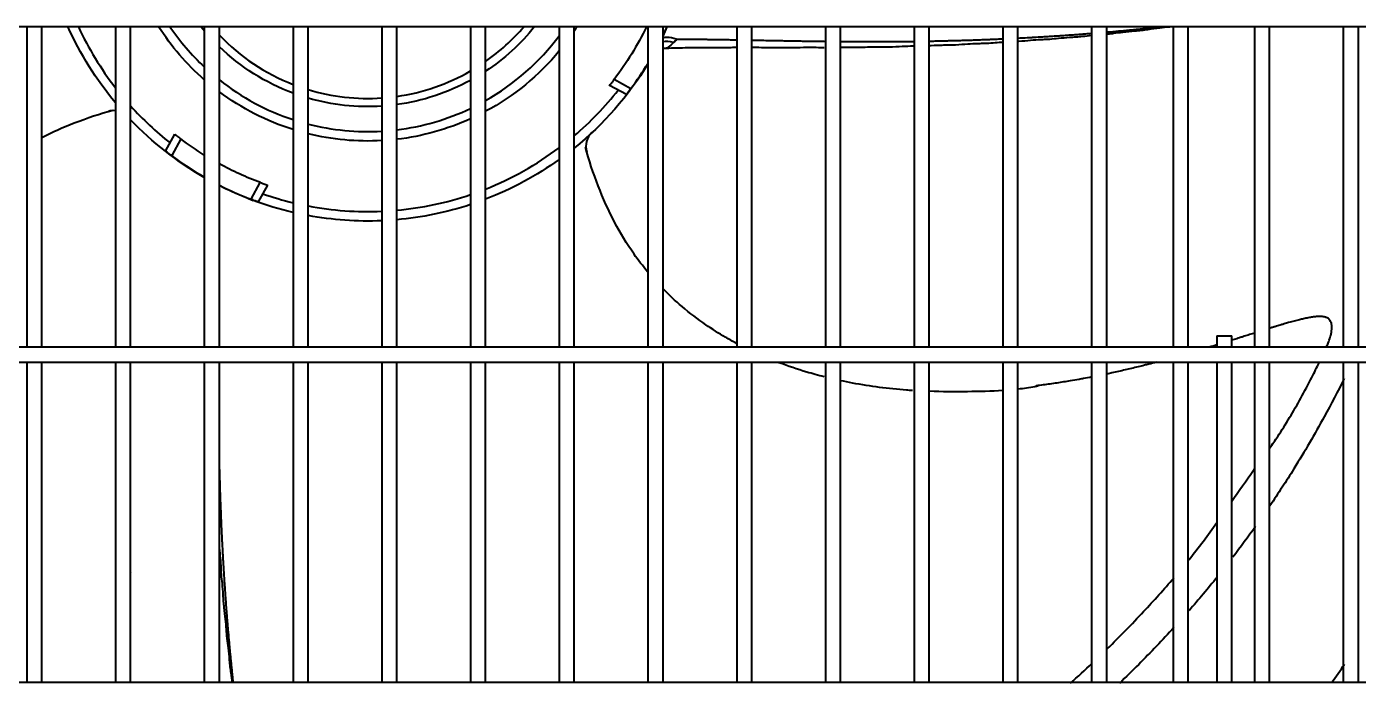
# Model space of a CAD drawing. Extents: x 58467 to 79089, y -33726 to -17391.
# Drawn here: x 72358.9 to 72394.16, y -19472.93 to -19455.56 of the extents above; entities that cross this region are included whole.
import ezdxf

# ---------------------------------------------------------------- set-up
doc = ezdxf.new("R2010")
doc.units = 0
doc.header["$LTSCALE"] = 100
doc.layers.add('+ENTE-ST-DOSEME USTU KONDDRENAJ', color=110, linetype='DOSEMEUSTUKONDENSDRENAJ_LINE', lineweight=40)
doc.linetypes.add('DOSEMEUSTUKONDENSDRENAJ_LINE', pattern='A,300,-40,["CD",Standard,S=15,R=0,X=-35,Y=-7.5],0', length=340)

# ---------------------------------------------------------------- blocks, each defined once
blk = doc.blocks.new('2 KAT SOL')
at = {"color": 3}
for p, q in [((54065.897, -32156.638, -3.539), (54184.259, -32156.638, -3.539)), ((54146.707, -32156.638, -3.539), (54146.707, -32165.117, -3.539)), ((54147.107, -32165.117, -3.539), (54147.107, -32156.638, -3.539)), ((54149.058, -32156.638, -3.539), (54149.058, -32165.117, -3.539)), ((54149.458, -32165.117, -3.539), (54149.458, -32156.638, -3.539)), ((54151.408, -32156.638, -3.539), (54151.408, -32165.117, -3.539)), ((54151.808, -32165.117, -3.539), (54151.808, -32156.638, -3.539)), ((54153.757, -32156.638, -3.539), (54153.757, -32165.117, -3.539)), ((54154.157, -32165.117, -3.539), (54154.157, -32156.638, -3.539)), ((54156.107, -32156.638, -3.539), (54156.107, -32165.117, -3.539)), ((54156.507, -32165.117, -3.539), (54156.507, -32156.638, -3.539)), ((54158.457, -32156.638, -3.539), (54158.457, -32165.117, -3.539)), ((54158.856, -32165.117, -3.539), (54158.856, -32156.638, -3.539)), ((54160.806, -32156.638, -3.539), (54160.806, -32165.117, -3.539)), ((54161.206, -32165.117, -3.539), (54161.206, -32156.638, -3.539)), ((54163.156, -32156.638, -3.539), (54163.156, -32165.117, -3.539)), ((54163.556, -32165.117, -3.539), (54163.556, -32156.638, -3.539)), ((54165.505, -32156.638, -3.539), (54165.505, -32165.117, -3.539)), ((54165.905, -32165.117, -3.539), (54165.905, -32156.638, -3.539)), ((54167.855, -32156.638, -3.539), (54167.855, -32165.117, -3.539)), ((54168.255, -32165.117, -3.539), (54168.255, -32156.638, -3.539)), ((54170.205, -32156.638, -3.539), (54170.205, -32165.117, -3.539)), ((54170.605, -32165.117, -3.539), (54170.605, -32156.638, -3.539)), ((54172.554, -32156.638, -3.539), (54172.554, -32165.117, -3.539)), ((54172.954, -32165.117, -3.539), (54172.954, -32156.638, -3.539)), ((54174.904, -32156.638, -3.539), (54174.904, -32165.117, -3.539)), ((54175.304, -32165.117, -3.539), (54175.304, -32156.638, -3.539)), ((54177.061, -32156.638, -3.539), (54177.061, -32165.117, -3.539)), ((54177.46, -32165.117, -3.539), (54177.46, -32156.638, -3.539)), ((54179.217, -32156.638, -3.539), (54179.217, -32165.117, -3.539)), ((54179.617, -32165.117, -3.539), (54179.617, -32156.638, -3.539)), ((54179.617, -32165.117, -3.539), (54179.617, -32156.638, -3.539)), ((54181.567, -32156.638, -3.539), (54181.567, -32165.117, -3.539)), ((54181.967, -32165.117, -3.539), (54181.967, -32156.638, -3.539)), ((54162.263, -32158.032, -3.539), (54162.706, -32158.275, -3.539)), ((54162.584, -32158.436, -3.539), (54162.139, -32158.192, -3.539)), ((54150.384, -32159.93, -3.539), (54150.628, -32159.485, -3.539)), ((54161.672, -32159.442, -3.539), (54161.652, -32159.46, -3.539)), ((54150.788, -32159.609, -3.539), (54150.545, -32160.052, -3.539)), ((54152.648, -32161.206, -3.539), (54152.891, -32160.763, -3.539)), ((54153.082, -32160.831, -3.539), (54152.838, -32161.276, -3.539)), ((54178.218, -32164.817, -3.539), (54178.218, -32165.117, -3.539)), ((54178.618, -32165.117, -3.539), (54178.618, -32164.817, -3.539)), ((54184.259, -32165.117, -3.539), (54065.897, -32165.117, -3.539)), ((54065.897, -32165.517, -3.539), (54184.259, -32165.517, -3.539)), ((54146.707, -32165.517, -3.539), (54146.707, -32173.995, -3.539)), ((54147.107, -32173.995, -3.539), (54147.107, -32165.517, -3.539)), ((54149.058, -32165.517, -3.539), (54149.058, -32173.995, -3.539)), ((54149.458, -32173.995, -3.539), (54149.458, -32165.517, -3.539)), ((54151.408, -32165.517, -3.539), (54151.408, -32173.995, -3.539)), ((54151.808, -32173.995, -3.539), (54151.808, -32165.517, -3.539)), ((54153.757, -32165.517, -3.539), (54153.757, -32173.995, -3.539)), ((54154.157, -32173.995, -3.539), (54154.157, -32165.517, -3.539)), ((54156.107, -32165.517, -3.539), (54156.107, -32173.995, -3.539)), ((54156.507, -32173.995, -3.539), (54156.507, -32165.517, -3.539)), ((54158.457, -32165.517, -3.539), (54158.457, -32173.995, -3.539)), ((54158.856, -32173.995, -3.539), (54158.856, -32165.517, -3.539)), ((54160.806, -32165.517, -3.539), (54160.806, -32173.995, -3.539)), ((54161.206, -32173.995, -3.539), (54161.206, -32165.517, -3.539)), ((54163.156, -32165.517, -3.539), (54163.156, -32173.995, -3.539)), ((54163.556, -32173.995, -3.539), (54163.556, -32165.517, -3.539)), ((54165.505, -32165.517, -3.539), (54165.505, -32173.995, -3.539)), ((54165.905, -32173.995, -3.539), (54165.905, -32165.517, -3.539)), ((54167.855, -32165.517, -3.539), (54167.855, -32173.995, -3.539)), ((54168.255, -32173.995, -3.539), (54168.255, -32165.517, -3.539)), ((54170.205, -32165.517, -3.539), (54170.205, -32173.995, -3.539)), ((54170.605, -32173.995, -3.539), (54170.605, -32165.517, -3.539)), ((54172.554, -32165.517, -3.539), (54172.554, -32173.995, -3.539)), ((54172.954, -32173.995, -3.539), (54172.954, -32165.517, -3.539)), ((54174.904, -32165.517, -3.539), (54174.904, -32173.995, -3.539)), ((54175.304, -32173.995, -3.539), (54175.304, -32165.517, -3.539)), ((54177.061, -32165.517, -3.539), (54177.061, -32173.995, -3.539)), ((54177.46, -32173.995, -3.539), (54177.46, -32165.517, -3.539)), ((54178.218, -32165.517, -3.539), (54178.218, -32173.996, -3.539)), ((54178.618, -32173.996, -3.539), (54178.618, -32165.517, -3.539)), ((54179.217, -32165.517, -3.539), (54179.217, -32173.995, -3.539)), ((54179.617, -32173.995, -3.539), (54179.617, -32165.517, -3.539)), ((54181.567, -32165.517, -3.539), (54181.567, -32173.996, -3.539)), ((54181.967, -32173.996, -3.539), (54181.967, -32165.517, -3.539)), ((54149.458, -32171.085, -3.539), (54149.47, -32171.063, -3.539)), ((54184.259, -32173.996, -3.539), (54065.897, -32173.996, -3.539))]:
    blk.add_line(p, q, dxfattribs=at)
at = {"color": 3, "extrusion": (0, 0, -1)}
for centre, radius, start, end in [((-54155.738, -32153.078, 3.539), 8.702, 320.1375, 335.8505), ((-54155.737, -32153.083, 3.539), 6.582, 311.1187, 327.3019), ((-54155.737, -32153.083, 3.539), 5.671, 319.7531, 321.1706), ((-54155.737, -32153.083, 3.539), 5.671, 218.8237, 236.6212), ((-54155.737, -32153.083, 3.539), 6.582, 212.6925, 213.8006), ((-54155.737, -32153.083, 3.539), 8.191, 205.7297, 217.1733), ((-54155.737, -32153.083, 3.539), 5.671, 290.4244, 313.8468), ((-54155.737, -32153.083, 3.539), 6.582, 219.6281, 241.7062), ((-54155.737, -32153.083, 3.539), 8.699, 211.4717, 231.0407), ((-54155.737, -32153.083, 3.539), 5.671, 241.3406, 262.1925), ((-54155.737, -32153.083, 3.539), 6.582, 287.4994, 306.6469), ((-54155.737, -32153.083, 3.539), 5.671, 266.2537, 286.1662), ((-54155.737, -32153.083, 3.539), 8.699, 299.8462, 316.2041), ((-54155.737, -32153.083, 3.539), 6.582, 245.5875, 263.2781), ((-54155.737, -32153.083, 3.539), 6.582, 266.7712, 283.8825), ((-54155.737, -32153.083, 3.539), 8.191, 301.9061, 307.1733), ((-54155.737, -32153.083, 3.539), 8.699, 234.354, 248.9829), ((-54155.737, -32153.083, 3.539), 8.191, 290.3267, 298.6663), ((-54155.737, -32153.083, 3.539), 8.699, 283.1523, 290.4357), ((-54155.737, -32153.083, 3.539), 8.699, 267.5599, 280.4611), ((-54155.737, -32153.083, 3.539), 8.699, 251.7788, 264.9192)]:
    blk.add_arc(centre, radius, start, end, dxfattribs=at)
at = {"color": 3}
for radius, start, end in [(8.449, 204.8886, 217.7673), (6.332, 214.1663, 226.8731), (5.455, 304.8862, 319.32), (8.691, 334.1151, 335.8497), (5.455, 223.9256, 248.7262), (6.332, 299.52, 323.19), (8.691, 323.3149, 328.6118), (6.332, 231.6487, 251.7863), (5.455, 278.1225, 299.9138), (5.455, 253.17, 273.8925), (8.449, 310.3428, 321.7132), (8.449, 221.9985, 231.7132), (6.332, 276.9862, 295.4419), (6.332, 255.5606, 273.3525), (8.449, 291.6703, 306.8719), (8.691, 233.3149, 240.1257), (8.691, 243.1224, 249.1851), (8.449, 250.7868, 256.4509), (8.449, 275.2309, 288.779), (8.449, 259.2259, 272.5124)]:
    blk.add_arc((54155.737, -32153.083, -3.539), radius, start, end, dxfattribs=at)
at = {"color": 3, "extrusion": (-5.03151e-06, 5.39034e-06, 1)}
blk.add_arc((54149.013, -32159.36, -3.986), 0.5, 84.8443, 106.4677, dxfattribs=at)
at = {"color": 3, "extrusion": (-5.89787e-06, -5.50525e-06, 1)}
blk.add_arc((54162.014, -32159.806, -3.683), 0.5, 133.0877, 196.4735, dxfattribs=at)
at = {"color": 3}
blk.add_ellipse((54163.883, -32157.354, -3.539), major_axis=(-0.443, 0.232), ratio=0.512974, start_param=-1.203049, end_param=-0.512348, dxfattribs=at)
for points, degree in [([(54163.556, -32156.886, -3.539), (54163.594, -32156.804, -3.539), (54163.631, -32156.721, -3.539), (54163.668, -32156.639, -3.539)], 3), ([(54163.911, -32156.969, -3.539), (54163.915, -32156.971, -3.539), (54163.92, -32156.971, -3.539), (54163.924, -32156.971, -3.539)], 3), ([(54161.672, -32159.442, -3.539), (54161.677, -32159.437, -3.539), (54161.648, -32159.464, -3.539)], 2), ([(54151.807, -32160.842, -3.539), (54151.822, -32160.849, -3.539), (54151.837, -32160.856, -3.539), (54151.851, -32160.863, -3.539)], 3), ([(54179.242, -32169.865, -3.539), (54179.047, -32170.139, -3.539), (54178.847, -32170.409, -3.539), (54178.642, -32170.676, -3.539)], 3), ([(54178.227, -32171.205, -3.539), (54177.986, -32171.506, -3.539), (54177.738, -32171.802, -3.539), (54177.484, -32172.092, -3.539)], 3), ([(54177.085, -32172.536, -3.539), (54176.779, -32172.868, -3.539), (54176.465, -32173.192, -3.539), (54176.151, -32173.517, -3.539)], 3), ([(54174.342, -32174.013, -3.539), (54174.538, -32173.839, -3.539), (54174.731, -32173.661, -3.539), (54174.922, -32173.481, -3.539)], 3), ([(54176.151, -32173.517, -3.539), (54175.982, -32173.684, -3.539), (54175.812, -32173.85, -3.539), (54175.641, -32174.015, -3.539)], 3), ([(54181.255, -32173.997, -3.539), (54181.373, -32173.835, -3.539), (54181.489, -32173.671, -3.539), (54181.601, -32173.506, -3.539)], 3)]:
    blk.add_open_spline(points, degree=degree, dxfattribs=at)
for points, knots in [([(54175.302, -32156.781, -3.539), (54175.324, -32156.779, -3.539), (54175.409, -32156.772, -3.539), (54175.525, -32156.761, -3.539), (54175.682, -32156.747, -3.539), (54175.824, -32156.734, -3.539), (54175.983, -32156.718, -3.539), (54176.126, -32156.704, -3.539), (54176.268, -32156.69, -3.539), (54176.424, -32156.674, -3.539), (54176.562, -32156.659, -3.539), (54176.674, -32156.647, -3.539), (54176.725, -32156.641, -3.539), (54176.746, -32156.639, -3.539)], [0, 0, 0, 0, 0.045948, 0.175933, 0.240925, 0.370909, 0.468398, 0.565886, 0.663374, 0.760863, 0.890847, 0.955839, 1, 1, 1, 1]), ([(54175.302, -32156.83, -3.539), (54175.323, -32156.828, -3.539), (54175.38, -32156.824, -3.539), (54175.529, -32156.81, -3.539), (54175.747, -32156.774, -3.539), (54176.002, -32156.756, -3.539), (54176.229, -32156.733, -3.539), (54176.459, -32156.702, -3.539), (54176.686, -32156.669, -3.539), (54176.876, -32156.65, -3.539), (54176.979, -32156.639, -3.539)], [0, 0, 0, 0, 0.037568, 0.099793, 0.235444, 0.406173, 0.503648, 0.608785, 0.82508, 1, 1, 1, 1]), ([(54163.911, -32156.969, -3.539), (54163.82, -32156.94, -3.539), (54163.735, -32156.925, -3.539), (54163.62, -32156.924, -3.539), (54163.582, -32156.931, -3.539), (54163.553, -32156.944, -3.539)], [0, 0, 0, 0, 0.604116, 0.604116, 1, 1, 1, 1]), ([(54163.835, -32157.059, -3.539), (54163.783, -32157.105, -3.539), (54163.733, -32157.15, -3.539), (54163.677, -32157.193, -3.539), (54163.667, -32157.203, -3.539), (54163.67, -32157.205, -3.539)], [0, 0, 0, 0, 0.677972, 0.677972, 1, 1, 1, 1]), ([(54163.924, -32156.971, -3.539), (54163.924, -32156.971, -3.539), (54163.924, -32156.972, -3.539), (54163.896, -32157.003, -3.539), (54163.865, -32157.032, -3.539), (54163.835, -32157.059, -3.539)], [0, 0, 0, 0, 0.000046, 0.000046, 1, 1, 1, 1]), ([(54163.924, -32156.971, -3.539), (54163.94, -32156.971, -3.539), (54163.982, -32156.971, -3.539), (54164.066, -32156.971, -3.539), (54164.158, -32156.97, -3.539), (54164.252, -32156.971, -3.539), (54164.336, -32156.971, -3.539), (54164.417, -32156.971, -3.539), (54164.513, -32156.972, -3.539), (54164.613, -32156.972, -3.539), (54164.725, -32156.974, -3.539), (54164.823, -32156.975, -3.539), (54164.93, -32156.976, -3.539), (54165.03, -32156.978, -3.539), (54165.131, -32156.979, -3.539), (54165.246, -32156.981, -3.539), (54165.348, -32156.983, -3.539), (54165.441, -32156.985, -3.539), (54165.49, -32156.986, -3.539), (54165.51, -32156.986, -3.539)], [0, 0, 0, 0, 0.033268, 0.086429, 0.166172, 0.219334, 0.272495, 0.325657, 0.378819, 0.458561, 0.511723, 0.591466, 0.644627, 0.697789, 0.777532, 0.830693, 0.910436, 0.963598, 1, 1, 1, 1]), ([(54165.902, -32156.993, -3.539), (54165.947, -32156.994, -3.539), (54166.039, -32156.996, -3.539), (54166.165, -32156.998, -3.539), (54166.291, -32157.001, -3.539), (54166.417, -32157.003, -3.539), (54166.541, -32157.006, -3.539), (54166.666, -32157.008, -3.539), (54166.791, -32157.01, -3.539), (54166.916, -32157.013, -3.539), (54167.041, -32157.015, -3.539), (54167.167, -32157.017, -3.539), (54167.293, -32157.019, -3.539), (54167.436, -32157.021, -3.539), (54167.566, -32157.023, -3.539), (54167.714, -32157.025, -3.539), (54167.8, -32157.026, -3.539), (54167.853, -32157.027, -3.539), (54167.856, -32157.027, -3.539)], [0, 0, 0, 0, 0.071605, 0.144526, 0.19314, 0.266061, 0.338983, 0.387597, 0.460518, 0.533439, 0.582053, 0.654974, 0.727896, 0.77651, 0.873738, 0.922352, 0.995273, 1, 1, 1, 1]), ([(54168.253, -32157.031, -3.539), (54168.265, -32157.031, -3.539), (54168.309, -32157.031, -3.539), (54168.402, -32157.032, -3.539), (54168.532, -32157.033, -3.539), (54168.678, -32157.033, -3.539), (54168.824, -32157.034, -3.539), (54168.971, -32157.034, -3.539), (54169.119, -32157.034, -3.539), (54169.252, -32157.034, -3.539), (54169.403, -32157.033, -3.539), (54169.539, -32157.033, -3.539), (54169.707, -32157.032, -3.539), (54169.839, -32157.031, -3.539), (54170.004, -32157.029, -3.539), (54170.114, -32157.028, -3.539), (54170.19, -32157.027, -3.539), (54170.202, -32157.027, -3.539)], [0, 0, 0, 0, 0.018658, 0.069393, 0.145495, 0.221596, 0.297698, 0.3738, 0.449902, 0.526003, 0.576738, 0.678207, 0.728941, 0.83041, 0.881145, 0.982614, 1, 1, 1, 1]), ([(54170.605, -32157.138, -3.539), (54170.623, -32157.137, -3.539), (54170.736, -32157.129, -3.539), (54170.908, -32157.124, -3.539), (54171.128, -32157.122, -3.539), (54171.368, -32157.113, -3.539), (54171.62, -32157.093, -3.539), (54171.835, -32157.082, -3.539), (54172.008, -32157.079, -3.539), (54172.165, -32157.076, -3.539), (54172.344, -32157.056, -3.539), (54172.486, -32157.049, -3.539), (54172.554, -32157.046, -3.539)], [0, 0, 0, 0, 0.026236, 0.165323, 0.245888, 0.332132, 0.514466, 0.68062, 0.745287, 0.79789, 0.90324, 1, 1, 1, 1]), ([(54170.607, -32157.02, -3.539), (54170.658, -32157.019, -3.539), (54170.743, -32157.018, -3.539), (54170.894, -32157.014, -3.539), (54171.03, -32157.011, -3.539), (54171.199, -32157.007, -3.539), (54171.351, -32157.003, -3.539), (54171.516, -32156.998, -3.539), (54171.664, -32156.994, -3.539), (54171.811, -32156.989, -3.539), (54171.975, -32156.983, -3.539), (54172.122, -32156.977, -3.539), (54172.286, -32156.971, -3.539), (54172.419, -32156.965, -3.539), (54172.519, -32156.961, -3.539), (54172.554, -32156.959, -3.539)], [0, 0, 0, 0, 0.079108, 0.130174, 0.232307, 0.283373, 0.385506, 0.462105, 0.538704, 0.615303, 0.691903, 0.794035, 0.845101, 0.947234, 1, 1, 1, 1]), ([(54172.955, -32157.026, -3.539), (54172.961, -32157.025, -3.539), (54173.083, -32157.016, -3.539), (54173.286, -32156.995, -3.539), (54173.499, -32156.98, -3.539), (54173.673, -32156.973, -3.539), (54173.836, -32156.965, -3.539), (54174.047, -32156.937, -3.539), (54174.279, -32156.923, -3.539), (54174.497, -32156.909, -3.539), (54174.7, -32156.889, -3.539), (54174.83, -32156.874, -3.539), (54174.907, -32156.865, -3.539)], [0, 0, 0, 0, 0.008799, 0.183646, 0.34505, 0.408603, 0.460825, 0.566791, 0.701254, 0.778856, 0.862109, 1, 1, 1, 1]), ([(54172.964, -32156.94, -3.539), (54172.993, -32156.938, -3.539), (54173.088, -32156.934, -3.539), (54173.213, -32156.927, -3.539), (54173.375, -32156.918, -3.539), (54173.52, -32156.91, -3.539), (54173.682, -32156.9, -3.539), (54173.843, -32156.89, -3.539), (54173.988, -32156.881, -3.539), (54174.15, -32156.87, -3.539), (54174.297, -32156.86, -3.539), (54174.461, -32156.848, -3.539), (54174.608, -32156.837, -3.539), (54174.753, -32156.826, -3.539), (54174.849, -32156.818, -3.539), (54174.898, -32156.814, -3.539), (54174.899, -32156.814, -3.539)], [0, 0, 0, 0, 0.043677, 0.144139, 0.194371, 0.294833, 0.370179, 0.445526, 0.545988, 0.596219, 0.696681, 0.772028, 0.847375, 0.922721, 0.998068, 1, 1, 1, 1]), ([(54163.555, -32157.219, -3.539), (54163.595, -32157.206, -3.539), (54163.637, -32157.197, -3.539), (54163.679, -32157.203, -3.539), (54163.681, -32157.204, -3.539)], [0, 0, 0, 0, 0.962907, 1, 1, 1, 1]), ([(54163.558, -32157.209, -3.539), (54163.753, -32157.202, -3.539), (54164.15, -32157.191, -3.539), (54164.572, -32157.188, -3.539), (54164.857, -32157.187, -3.539), (54164.98, -32157.188, -3.539), (54165.111, -32157.186, -3.539), (54165.22, -32157.189, -3.539), (54165.321, -32157.188, -3.539), (54165.414, -32157.184, -3.539), (54165.475, -32157.18, -3.539), (54165.509, -32157.178, -3.539)], [0, 0, 0, 0, 0.295836, 0.599217, 0.63578, 0.724251, 0.792145, 0.857546, 0.898871, 0.942551, 1, 1, 1, 1]), ([(54165.904, -32157.177, -3.539), (54165.917, -32157.178, -3.539), (54166.026, -32157.183, -3.539), (54166.333, -32157.196, -3.539), (54166.642, -32157.185, -3.539), (54166.889, -32157.19, -3.539), (54167.014, -32157.193, -3.539), (54167.197, -32157.191, -3.539), (54167.393, -32157.173, -3.539), (54167.643, -32157.185, -3.539), (54167.772, -32157.189, -3.539), (54167.822, -32157.19, -3.539)], [0, 0, 0, 0, 0.020061, 0.161151, 0.438961, 0.54767, 0.590018, 0.628584, 0.811988, 0.925322, 1, 1, 1, 1]), ([(54168.261, -32157.184, -3.539), (54168.289, -32157.183, -3.539), (54168.42, -32157.18, -3.539), (54168.561, -32157.182, -3.539), (54168.723, -32157.184, -3.539), (54168.806, -32157.183, -3.539), (54168.959, -32157.174, -3.539), (54169.137, -32157.166, -3.539), (54169.354, -32157.171, -3.539), (54169.607, -32157.172, -3.539), (54169.894, -32157.157, -3.539), (54170.09, -32157.149, -3.539), (54170.198, -32157.148, -3.539), (54170.204, -32157.148, -3.539)], [0, 0, 0, 0, 0.047203, 0.219949, 0.250675, 0.278328, 0.333689, 0.467407, 0.546264, 0.63201, 0.815334, 0.990362, 1, 1, 1, 1]), ([(54162.139, -32158.192, -3.539), (54162.139, -32158.192, -3.539), (54162.141, -32158.189, -3.539), (54162.15, -32158.177, -3.539), (54162.157, -32158.168, -3.539), (54162.174, -32158.147, -3.539), (54162.185, -32158.133, -3.539), (54162.208, -32158.103, -3.539), (54162.221, -32158.086, -3.539), (54162.244, -32158.057, -3.539), (54162.254, -32158.044, -3.539), (54162.263, -32158.032, -3.539)], [0, 0, 0, 0, 0.211356, 0.211356, 0.422617, 0.422617, 0.635365, 0.635365, 0.851032, 0.851032, 1, 1, 1, 1]), ([(54162.706, -32158.275, -3.539), (54162.693, -32158.293, -3.539), (54162.679, -32158.312, -3.539), (54162.653, -32158.346, -3.539), (54162.64, -32158.362, -3.539), (54162.619, -32158.39, -3.539), (54162.609, -32158.403, -3.539), (54162.595, -32158.422, -3.539), (54162.589, -32158.428, -3.539), (54162.584, -32158.434, -3.539), (54162.584, -32158.436, -3.539), (54162.584, -32158.436, -3.539)], [0, 0, 0, 0, 0.217793, 0.217793, 0.435623, 0.435623, 0.652794, 0.652794, 0.867695, 0.867695, 1, 1, 1, 1]), ([(54147.104, -32159.568, -3.539), (54147.384, -32159.426, -3.539), (54148.003, -32159.155, -3.539), (54148.644, -32158.941, -3.539), (54148.994, -32158.844, -3.539)], [0, 0, 0, 0, 0.466455, 1, 1, 1, 1]), ([(54150.628, -32159.485, -3.539), (54150.628, -32159.485, -3.539), (54150.631, -32159.487, -3.539), (54150.642, -32159.496, -3.539), (54150.651, -32159.503, -3.539), (54150.673, -32159.52, -3.539), (54150.686, -32159.531, -3.539), (54150.716, -32159.554, -3.539), (54150.733, -32159.567, -3.539), (54150.763, -32159.59, -3.539), (54150.775, -32159.6, -3.539), (54150.788, -32159.609, -3.539)], [0, 0, 0, 0, 0.211356, 0.211356, 0.422617, 0.422617, 0.635365, 0.635365, 0.851032, 0.851032, 1, 1, 1, 1]), ([(54163.147, -32163.127, -3.539), (54163.021, -32162.975, -3.539), (54162.702, -32162.558, -3.539), (54162.245, -32161.807, -3.539), (54161.821, -32160.852, -3.539), (54161.595, -32160.175, -3.539), (54161.498, -32159.825, -3.539)], [0, 0, 0, 0, 0.160983, 0.427877, 0.710763, 1, 1, 1, 1]), ([(54150.545, -32160.052, -3.539), (54150.526, -32160.039, -3.539), (54150.508, -32160.025, -3.539), (54150.473, -32159.999, -3.539), (54150.457, -32159.986, -3.539), (54150.429, -32159.965, -3.539), (54150.417, -32159.955, -3.539), (54150.398, -32159.941, -3.539), (54150.391, -32159.935, -3.539), (54150.385, -32159.931, -3.539), (54150.384, -32159.93, -3.539), (54150.384, -32159.93, -3.539)], [0, 0, 0, 0, 0.217793, 0.217793, 0.435623, 0.435623, 0.652794, 0.652794, 0.867695, 0.867695, 1, 1, 1, 1]), ([(54151.851, -32160.863, -3.539), (54151.872, -32160.873, -3.539), (54151.892, -32160.883, -3.539), (54152.008, -32160.937, -3.539), (54152.106, -32160.98, -3.539), (54152.289, -32161.062, -3.539), (54152.376, -32161.1, -3.539), (54152.541, -32161.171, -3.539), (54152.621, -32161.204, -3.539), (54152.699, -32161.234, -3.539)], [0, 0, 0, 0, 0.07319, 0.07319, 0.416738, 0.416738, 0.719921, 0.719921, 1, 1, 1, 1]), ([(54152.891, -32160.763, -3.539), (54152.913, -32160.771, -3.539), (54152.935, -32160.779, -3.539), (54152.975, -32160.794, -3.539), (54152.995, -32160.801, -3.539), (54153.028, -32160.813, -3.539), (54153.043, -32160.818, -3.539), (54153.065, -32160.825, -3.539), (54153.074, -32160.828, -3.539), (54153.081, -32160.831, -3.539), (54153.082, -32160.831, -3.539), (54153.082, -32160.831, -3.539)], [0, 0, 0, 0, 0.21816, 0.21816, 0.436362, 0.436362, 0.653817, 0.653817, 0.868707, 0.868707, 1, 1, 1, 1]), ([(54152.838, -32161.276, -3.539), (54152.838, -32161.276, -3.539), (54152.835, -32161.275, -3.539), (54152.821, -32161.27, -3.539), (54152.81, -32161.266, -3.539), (54152.784, -32161.257, -3.539), (54152.768, -32161.251, -3.539), (54152.733, -32161.238, -3.539), (54152.712, -32161.231, -3.539), (54152.678, -32161.218, -3.539), (54152.663, -32161.212, -3.539), (54152.648, -32161.206, -3.539)], [0, 0, 0, 0, 0.211758, 0.211758, 0.423432, 0.423432, 0.636431, 0.636431, 0.852021, 0.852021, 1, 1, 1, 1]), ([(54165.499, -32165.019, -3.539), (54165.4, -32164.966, -3.539), (54165.124, -32164.812, -3.539), (54164.634, -32164.501, -3.539), (54164.076, -32164.076, -3.539), (54163.71, -32163.736, -3.539), (54163.546, -32163.569, -3.539)], [0, 0, 0, 0, 0.139399, 0.390327, 0.714739, 1, 1, 1, 1]), ([(54181.106, -32164.33, -3.539), (54181.092, -32164.325, -3.539), (54181.066, -32164.319, -3.539), (54181.036, -32164.314, -3.539), (54180.99, -32164.31, -3.539), (54180.954, -32164.309, -3.539), (54180.91, -32164.309, -3.539), (54180.859, -32164.312, -3.539), (54180.813, -32164.316, -3.539), (54180.754, -32164.324, -3.539), (54180.702, -32164.332, -3.539), (54180.638, -32164.343, -3.539), (54180.578, -32164.355, -3.539), (54180.502, -32164.372, -3.539), (54180.423, -32164.39, -3.539), (54180.342, -32164.41, -3.539), (54180.269, -32164.429, -3.539), (54180.195, -32164.449, -3.539), (54180.107, -32164.474, -3.539), (54180.016, -32164.5, -3.539), (54179.91, -32164.531, -3.539), (54179.815, -32164.56, -3.539), (54179.717, -32164.59, -3.539), (54179.656, -32164.609, -3.539), (54179.623, -32164.619, -3.539), (54179.618, -32164.621, -3.539)], [0, 0, 0, 0, 0.061068, 0.102482, 0.143896, 0.18531, 0.226724, 0.268138, 0.309552, 0.350965, 0.392379, 0.433793, 0.475207, 0.516621, 0.578742, 0.620156, 0.66157, 0.702984, 0.744398, 0.806519, 0.847933, 0.910054, 0.951468, 0.992881, 1, 1, 1, 1]), ([(54181.123, -32165.119, -3.539), (54181.138, -32165.084, -3.539), (54181.197, -32164.942, -3.539), (54181.26, -32164.748, -3.539), (54181.269, -32164.545, -3.539), (54181.245, -32164.454, -3.539), (54181.21, -32164.396, -3.539), (54181.165, -32164.352, -3.539), (54181.125, -32164.334, -3.539), (54181.094, -32164.326, -3.539)], [0, 0, 0, 0, 0.125875, 0.501642, 0.656556, 0.790033, 0.847053, 0.89779, 1, 1, 1, 1]), ([(54178.218, -32164.817, -3.539), (54178.218, -32164.817, -3.539), (54178.22, -32164.817, -3.539), (54178.228, -32164.817, -3.539), (54178.237, -32164.817, -3.539), (54178.261, -32164.817, -3.539), (54178.277, -32164.817, -3.539), (54178.312, -32164.817, -3.539), (54178.332, -32164.817, -3.539), (54178.375, -32164.817, -3.539), (54178.397, -32164.817, -3.539), (54178.442, -32164.817, -3.539), (54178.465, -32164.817, -3.539), (54178.507, -32164.817, -3.539), (54178.527, -32164.817, -3.539), (54178.562, -32164.817, -3.539), (54178.577, -32164.817, -3.539), (54178.6, -32164.817, -3.539), (54178.609, -32164.817, -3.539), (54178.616, -32164.817, -3.539), (54178.618, -32164.817, -3.539), (54178.618, -32164.817, -3.539)], [0, 0, 0, 0, 0.072796, 0.072796, 0.180355, 0.180355, 0.287914, 0.287914, 0.395473, 0.395473, 0.503031, 0.503031, 0.61059, 0.61059, 0.718149, 0.718149, 0.825708, 0.825708, 0.933267, 0.933267, 1, 1, 1, 1]), ([(54179.206, -32164.75, -3.539), (54179.2, -32164.752, -3.539), (54179.149, -32164.768, -3.539), (54179.052, -32164.799, -3.539), (54178.926, -32164.839, -3.539), (54178.803, -32164.878, -3.539), (54178.704, -32164.909, -3.539), (54178.637, -32164.93, -3.539), (54178.618, -32164.936, -3.539)], [0, 0, 0, 0, 0.02815, 0.268086, 0.508023, 0.66798, 0.907917, 1, 1, 1, 1]), ([(54178.218, -32165.061, -3.539), (54178.187, -32165.071, -3.539), (54178.121, -32165.091, -3.539), (54178.054, -32165.111, -3.539), (54178.017, -32165.122, -3.539), (54178.016, -32165.123, -3.539)], [0, 0, 0, 0, 0.464341, 0.973106, 1, 1, 1, 1]), ([(54167.818, -32165.904, -3.539), (54167.664, -32165.866, -3.539), (54167.263, -32165.755, -3.539), (54166.867, -32165.622, -3.539), (54166.625, -32165.53, -3.539)], [0, 0, 0, 0, 0.381371, 1, 1, 1, 1]), ([(54176.621, -32165.518, -3.539), (54176.553, -32165.536, -3.539), (54176.449, -32165.562, -3.539), (54176.286, -32165.603, -3.539), (54176.135, -32165.641, -3.539), (54175.962, -32165.682, -3.539), (54175.789, -32165.722, -3.539), (54175.616, -32165.761, -3.539), (54175.456, -32165.797, -3.539), (54175.353, -32165.818, -3.539), (54175.308, -32165.828, -3.539)], [0, 0, 0, 0, 0.15983, 0.246701, 0.377006, 0.507312, 0.637617, 0.767923, 0.898228, 1, 1, 1, 1]), ([(54179.62, -32167.784, -3.539), (54179.692, -32167.683, -3.539), (54179.987, -32167.26, -3.539), (54180.359, -32166.637, -3.539), (54180.708, -32165.973, -3.539), (54180.869, -32165.654, -3.539), (54180.935, -32165.52, -3.539)], [0, 0, 0, 0, 0.141815, 0.593329, 0.830923, 1, 1, 1, 1]), ([(54170.162, -32166.268, -3.539), (54170.108, -32166.264, -3.539), (54169.578, -32166.228, -3.539), (54168.94, -32166.145, -3.539), (54168.36, -32166.029, -3.539), (54168.253, -32166.006, -3.539)], [0, 0, 0, 0, 0.083564, 0.830141, 1, 1, 1, 1]), ([(54173.488, -32166.149, -3.539), (54173.459, -32166.155, -3.539), (54173.283, -32166.189, -3.539), (54173.107, -32166.215, -3.539), (54172.959, -32166.232, -3.539)], [0, 0, 0, 0, 0.168799, 1, 1, 1, 1]), ([(54174.907, -32165.908, -3.539), (54174.835, -32165.922, -3.539), (54174.724, -32165.943, -3.539), (54174.534, -32165.978, -3.539), (54174.359, -32166.008, -3.539), (54174.161, -32166.04, -3.539), (54173.982, -32166.068, -3.539), (54173.8, -32166.095, -3.539), (54173.618, -32166.12, -3.539), (54173.497, -32166.135, -3.539), (54173.436, -32166.143, -3.539)], [0, 0, 0, 0, 0.150864, 0.231719, 0.393427, 0.514709, 0.635991, 0.757272, 0.878554, 1, 1, 1, 1]), ([(54181.593, -32165.946, -3.539), (54181.423, -32166.287, -3.539), (54181.002, -32167.096, -3.539), (54180.346, -32168.22, -3.539), (54179.844, -32168.992, -3.539), (54179.626, -32169.314, -3.539)], [0, 0, 0, 0, 0.29252, 0.701104, 1, 1, 1, 1]), ([(54172.56, -32166.268, -3.539), (54172.246, -32166.289, -3.539), (54171.593, -32166.302, -3.539), (54170.941, -32166.3, -3.539), (54170.604, -32166.288, -3.539)], [0, 0, 0, 0, 0.483114, 1, 1, 1, 1]), ([(54151.808, -32168.355, -3.539), (54151.808, -32168.373, -3.539), (54151.809, -32168.425, -3.539), (54151.812, -32168.545, -3.539), (54151.816, -32168.697, -3.539), (54151.821, -32168.862, -3.539), (54151.826, -32169.01, -3.539), (54151.831, -32169.157, -3.539), (54151.836, -32169.321, -3.539), (54151.842, -32169.468, -3.539), (54151.848, -32169.632, -3.539), (54151.855, -32169.78, -3.539), (54151.862, -32169.946, -3.539), (54151.869, -32170.097, -3.539), (54151.876, -32170.248, -3.539), (54151.885, -32170.413, -3.539), (54151.892, -32170.559, -3.539), (54151.901, -32170.721, -3.539), (54151.91, -32170.866, -3.539), (54151.919, -32171.028, -3.539), (54151.929, -32171.189, -3.539), (54151.939, -32171.334, -3.539), (54151.95, -32171.496, -3.539), (54151.96, -32171.643, -3.539), (54151.972, -32171.807, -3.539), (54151.982, -32171.954, -3.539), (54151.993, -32172.099, -3.539), (54152.006, -32172.258, -3.539), (54152.019, -32172.415, -3.539), (54152.032, -32172.573, -3.539), (54152.046, -32172.73, -3.539), (54152.058, -32172.871, -3.539), (54152.072, -32173.028, -3.539), (54152.086, -32173.17, -3.539), (54152.101, -32173.329, -3.539), (54152.115, -32173.472, -3.539), (54152.129, -32173.614, -3.539), (54152.146, -32173.77, -3.539), (54152.159, -32173.896, -3.539), (54152.168, -32173.976, -3.539), (54152.17, -32173.995, -3.539)], [0, 0, 0, 0, 0.009218, 0.026414, 0.060805, 0.086598, 0.112391, 0.138185, 0.163978, 0.198369, 0.215565, 0.249956, 0.275749, 0.301542, 0.327336, 0.353129, 0.38752, 0.404715, 0.439106, 0.4649, 0.490693, 0.525084, 0.54228, 0.576671, 0.602464, 0.628257, 0.65405, 0.679844, 0.714235, 0.740028, 0.765821, 0.800212, 0.817408, 0.851799, 0.877592, 0.903386, 0.929179, 0.954972, 0.989363, 1, 1, 1, 1]), ([(54178.618, -32169.195, -3.539), (54178.807, -32168.923, -3.539), (54179.005, -32168.637, -3.539), (54179.209, -32168.354, -3.539), (54179.217, -32168.342, -3.539)], [0, 0, 0, 0, 0.95904, 1, 1, 1, 1]), ([(54177.478, -32170.744, -3.539), (54177.608, -32170.582, -3.539), (54177.861, -32170.258, -3.539), (54178.104, -32169.925, -3.539), (54178.222, -32169.759, -3.539)], [0, 0, 0, 0, 0.50822, 1, 1, 1, 1]), ([(54151.808, -32170.471, -3.539), (54151.813, -32170.528, -3.539), (54151.827, -32170.674, -3.539), (54151.839, -32170.845, -3.539), (54151.846, -32171.019, -3.539), (54151.854, -32171.182, -3.539), (54151.882, -32171.393, -3.539), (54151.897, -32171.625, -3.539), (54151.911, -32171.843, -3.539), (54151.933, -32172.072, -3.539), (54151.962, -32172.311, -3.539), (54151.982, -32172.524, -3.539), (54151.994, -32172.704, -3.539), (54152.009, -32172.875, -3.539), (54152.045, -32173.093, -3.539), (54152.064, -32173.348, -3.539), (54152.087, -32173.575, -3.539), (54152.114, -32173.783, -3.539), (54152.133, -32173.914, -3.539), (54152.144, -32173.997, -3.539)], [0, 0, 0, 0, 0.05251, 0.142079, 0.177348, 0.206327, 0.265132, 0.339751, 0.382815, 0.429016, 0.527009, 0.615313, 0.649401, 0.678603, 0.742262, 0.822382, 0.868126, 0.917465, 1, 1, 1, 1]), ([(54175.323, -32173.096, -3.539), (54175.647, -32172.778, -3.539), (54176.243, -32172.168, -3.539), (54176.821, -32171.526, -3.539), (54177.082, -32171.221, -3.539)], [0, 0, 0, 0, 0.536431, 1, 1, 1, 1])]:
    blk.add_open_spline(points, degree=3, knots=knots, dxfattribs=at)

msp = doc.modelspace()

# ---------------------------------------------------------------- block references
at = {"layer": '+ENTE-ST-DOSEME USTU KONDDRENAJ', "color": 3, "linetype": 'Continuous'}
msp.add_blockref('2 KAT SOL', (18212.194, 12701.082), dxfattribs=at)

doc.saveas('drawing.dxf')
